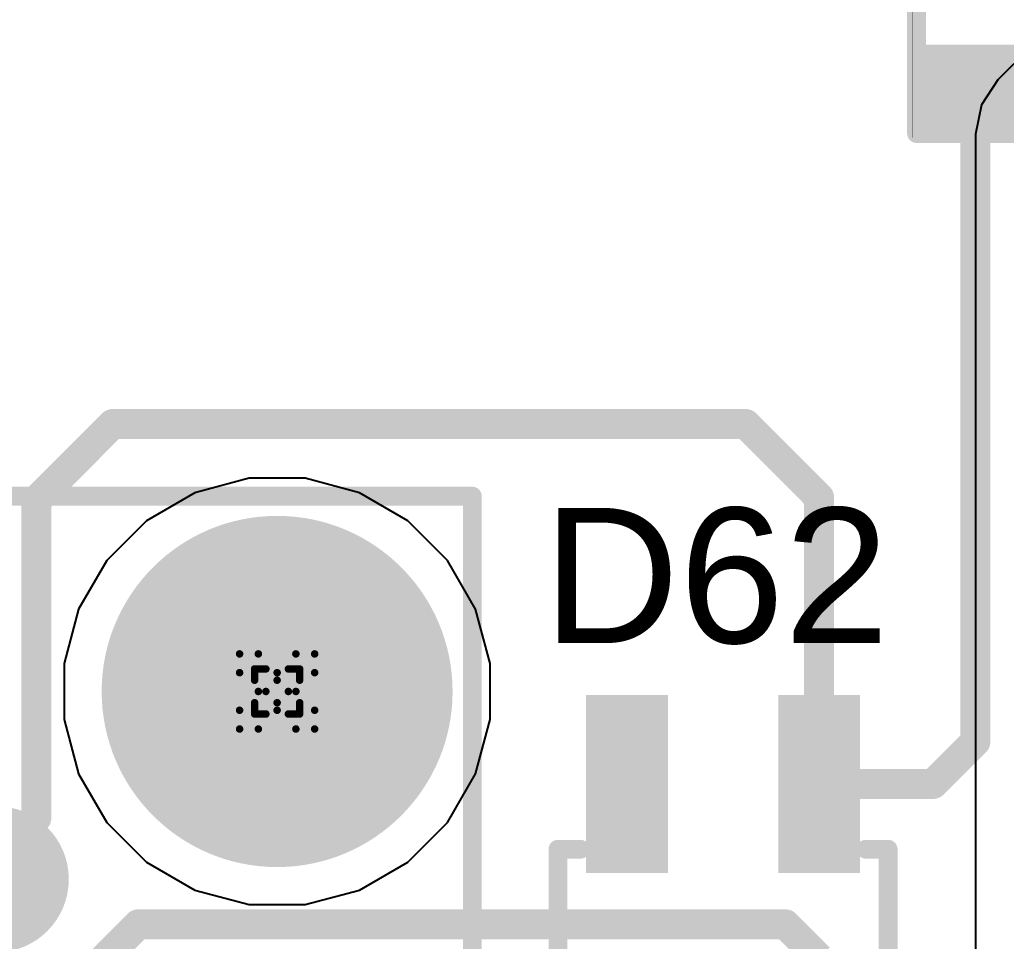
# Model space of a CAD drawing. Header units: inches. Extents: x 0 to 5379, y 0 to 5429.
# Drawn here: x 219.75 to 226.43, y 117.72 to 123.95 of the extents above; entities that cross this region are included whole.
import ezdxf

# ---------------------------------------------------------------- set-up
doc = ezdxf.new("R2010")
doc.units = ezdxf.units.IN
for name, color, linetype in [('Bottom Layer', 5, 'Continuous'), ('Bottom Solder', 6, 'Continuous'), ('Drill Drawing', 1, 'Continuous'), ('GND01', 16, 'Continuous'), ('GND02', 76, 'Continuous'), ('Pad Holes', 156, 'Continuous'), ('PWR', 156, 'Continuous'), ('SIG 01', 90, 'Continuous'), ('Top Layer', 1, 'Continuous'), ('Top Overlay', 2, 'Continuous'), ('Top Paste', 8, 'Continuous'), ('Top Solder', 216, 'Continuous')]:
    doc.layers.add(name, color=color, linetype=linetype)
doc.styles.add('Arial', font='', dxfattribs={"height": 0.2})
doc.styles.get('Arial').set_extended_font_data('Arial')

# ---------------------------------------------------------------- blocks, each defined once
blk = doc.blocks.new('R___0402_451')
at = {"layer": 'Top Layer'}
for points in [[(-0.6985, -0.3175), (-0.6985, 0.3175), (-0.2413, 0.3175), (-0.2413, -0.3175)], [(0.2413, -0.3175), (0.2413, 0.3175), (0.6985, 0.3175), (0.6985, -0.3175)]]:
    blk.add_hatch(color=1, dxfattribs=at).paths.add_polyline_path(points)
at = {"layer": 'Top Paste'}
for points in [[(-0.6985, -0.3175), (-0.6985, 0.3175), (-0.2413, 0.3175), (-0.2413, -0.3175)], [(0.2413, -0.3175), (0.2413, 0.3175), (0.6985, 0.3175), (0.6985, -0.3175)]]:
    blk.add_hatch(color=8, dxfattribs=at).paths.add_polyline_path(points)
at = {"layer": 'Top Solder'}
for points in [[(-0.7535, -0.3725), (-0.7535, 0.3725), (-0.1863, 0.3725), (-0.1863, -0.3725)], [(0.1863, -0.3725), (0.1863, 0.3725), (0.7535, 0.3725), (0.7535, -0.3725)]]:
    blk.add_hatch(color=216, dxfattribs=at).paths.add_polyline_path(points)
at = {"layer": 'Top Overlay'}
for points in [[(-0.7874, -0.4064, 0.127, 0.127, 0), (-0.7874, 0.4064, 0.127, 0.127, 0)], [(0.7874, 0.4064, 0.127, 0.127, 0), (-0.7874, 0.4064, 0.127, 0.127, 0)], [(0.7874, -0.4064, 0.127, 0.127, 0), (0.7874, 0.4064, 0.127, 0.127, 0)], [(0.7874, -0.4064, 0.127, 0.127, 0), (-0.7874, -0.4064, 0.127, 0.127, 0)], [(0.8128, -0.4318, 0.00323, 0.00323, 0), (-0.8128, -0.4318, 0.00323, 0.00323, 0)]]:
    blk.add_lwpolyline(points, format="xyseb", dxfattribs=at)
for points in [[(-0.8191, 0.4064, 0.0635, 0.0635, 1), (-0.7556, 0.4064, 0.0635, 0.0635, 1)], [(-0.8191, 0.4064, 0.0635, 0.0635, 1), (-0.7556, 0.4064, 0.0635, 0.0635, 1)], [(0.7556, 0.4064, 0.0635, 0.0635, 1), (0.8191, 0.4064, 0.0635, 0.0635, 1)], [(0.7556, 0.4064, 0.0635, 0.0635, 1), (0.8191, 0.4064, 0.0635, 0.0635, 1)], [(-0.8191, -0.4064, 0.0635, 0.0635, 1), (-0.7556, -0.4064, 0.0635, 0.0635, 1)], [(-0.8191, -0.4064, 0.0635, 0.0635, 1), (-0.7556, -0.4064, 0.0635, 0.0635, 1)], [(0.7556, -0.4064, 0.0635, 0.0635, 1), (0.8191, -0.4064, 0.0635, 0.0635, 1)], [(0.7556, -0.4064, 0.0635, 0.0635, 1), (0.8191, -0.4064, 0.0635, 0.0635, 1)], [(-0.8136, -0.4318, 0.00161, 0.00161, 1), (-0.812, -0.4318, 0.00161, 0.00161, 1)], [(0.812, -0.4318, 0.00161, 0.00161, 1), (0.8136, -0.4318, 0.00161, 0.00161, 1)]]:
    blk.add_lwpolyline(points, format="xyseb", close=True, dxfattribs=at)
blk = doc.blocks.new('TC2030_IDC__810')
at = {"layer": 'Bottom Solder'}
h = blk.add_hatch(color=6, dxfattribs=at)
edge = h.paths.add_edge_path()
edge.add_arc((-2.54, 2.54), 0.1016, 0, 360)
at = {"layer": 'Pad Holes'}
h = blk.add_hatch(color=7, dxfattribs=at)
edge = h.paths.add_edge_path()
edge.add_arc((-2.54, 2.54), 1.1875, 0, 360)
at = {"layer": 'Top Layer'}
h = blk.add_hatch(color=1, dxfattribs=at)
edge = h.paths.add_edge_path()
edge.add_arc((-1.27, 0.635), 0.3935, 0, 360)
at = {"layer": 'Top Paste'}
h = blk.add_hatch(color=8, dxfattribs=at)
edge = h.paths.add_edge_path()
edge.add_arc((-1.27, 0.635), 0.3935, 0, 360)
at = {"layer": 'Top Solder'}
h = blk.add_hatch(color=216, dxfattribs=at)
edge = h.paths.add_edge_path()
edge.add_arc((-2.54, 2.54), 0.1016, 0, 360)
h = blk.add_hatch(color=216, dxfattribs=at)
edge = h.paths.add_edge_path()
edge.add_arc((-1.27, 0.635), 0.4951, 0, 360)
at = {"layer": 'Top Overlay'}
for points in [[(3.2004, 3.8608, 0.127, 0.127, 0), (-3.8608, 3.8608, 0.127, 0.127, 0)], [(-3.8608, -3.8608, 0.127, 0.127, 0), (-3.8608, 3.8608, 0.127, 0.127, 0)]]:
    blk.add_lwpolyline(points, format="xyseb", dxfattribs=at)
blk.add_lwpolyline([(-3.89255, 3.8608, 0.0635, 0.0635, 1), (-3.82905, 3.8608, 0.0635, 0.0635, 1)], format="xyseb", close=True, dxfattribs=at)
blk.add_lwpolyline([(-3.89255, 3.8608, 0.0635, 0.0635, 1), (-3.82905, 3.8608, 0.0635, 0.0635, 1)], format="xyseb", close=True, dxfattribs=at)
blk = doc.blocks.new('SOT_323_5_874')
at = {"layer": 'Top Layer'}
for points in [[(-1.45, 0.825), (-0.45, 0.825), (-0.45, 0.475), (-1.45, 0.475)], [(0.45, 0.825), (1.45, 0.825), (1.45, 0.475), (0.45, 0.475)], [(-1.45, 0.175), (-0.45, 0.175), (-0.45, -0.175), (-1.45, -0.175)], [(-1.45, -0.475), (-0.45, -0.475), (-0.45, -0.825), (-1.45, -0.825)], [(0.45, -0.475), (1.45, -0.475), (1.45, -0.825), (0.45, -0.825)]]:
    blk.add_hatch(color=1, dxfattribs=at).paths.add_polyline_path(points)
at = {"layer": 'Top Paste'}
for points in [[(-1.45, 0.825), (-0.45, 0.825), (-0.45, 0.475), (-1.45, 0.475)], [(0.45, 0.825), (1.45, 0.825), (1.45, 0.475), (0.45, 0.475)], [(-1.45, 0.175), (-0.45, 0.175), (-0.45, -0.175), (-1.45, -0.175)], [(-1.45, -0.475), (-0.45, -0.475), (-0.45, -0.825), (-1.45, -0.825)], [(0.45, -0.475), (1.45, -0.475), (1.45, -0.825), (0.45, -0.825)]]:
    blk.add_hatch(color=8, dxfattribs=at).paths.add_polyline_path(points)
at = {"layer": 'Top Solder'}
for points in [[(-1.5516, 0.9266), (-0.3484, 0.9266), (-0.3484, 0.3734), (-1.5516, 0.3734)], [(0.3484, 0.9266), (1.5516, 0.9266), (1.5516, 0.3734), (0.3484, 0.3734)], [(-1.5516, 0.2766), (-0.3484, 0.2766), (-0.3484, -0.2766), (-1.5516, -0.2766)], [(-1.5516, -0.3734), (-0.3484, -0.3734), (-0.3484, -0.9266), (-1.5516, -0.9266)], [(0.3484, -0.3734), (1.5516, -0.3734), (1.5516, -0.9266), (0.3484, -0.9266)]]:
    blk.add_hatch(color=216, dxfattribs=at).paths.add_polyline_path(points)
at = {"layer": 'Top Overlay'}
for points in [[(-0.5842, 1.1176, 0.127, 0.127, 0), (0.508, 1.1176, 0.127, 0.127, 0)], [(-0.5842, 1.1176, 0.127, 0.127, 0), (-0.5842, 0.9652, 0.127, 0.127, 0)], [(0.508, 1.1176, 0.127, 0.127, 0), (0.508, 0.9652, 0.127, 0.127, 0)], [(-1.7272, 0.7874, 0.127, 0.127, 0), (-1.7272, 0.5334, 0.127, 0.127, 0)], [(-1.7272, 0.7874, 0.127, 0.127, 0), (-1.6002, 0.6604, 0.127, 0.127, 0)], [(-1.6002, 0.6604, 0.127, 0.127, 0), (-1.7272, 0.5334, 0.127, 0.127, 0)], [(-0.5842, -0.9652, 0.127, 0.127, 0), (-0.5842, -1.1176, 0.127, 0.127, 0)], [(0.508, -0.9652, 0.127, 0.127, 0), (0.508, -1.1176, 0.127, 0.127, 0)], [(-0.5842, -1.1176, 0.127, 0.127, 0), (0.508, -1.1176, 0.127, 0.127, 0)]]:
    blk.add_lwpolyline(points, format="xyseb", dxfattribs=at)
for points in [[(-0.6159, 1.1176, 0.0635, 0.0635, 1), (-0.5524, 1.1176, 0.0635, 0.0635, 1)], [(-0.6159, 1.1176, 0.0635, 0.0635, 1), (-0.5524, 1.1176, 0.0635, 0.0635, 1)], [(0.4763, 1.1176, 0.0635, 0.0635, 1), (0.5398, 1.1176, 0.0635, 0.0635, 1)], [(0.4763, 1.1176, 0.0635, 0.0635, 1), (0.5398, 1.1176, 0.0635, 0.0635, 1)], [(-0.6159, 0.9652, 0.0635, 0.0635, 1), (-0.5524, 0.9652, 0.0635, 0.0635, 1)], [(0.4763, 0.9652, 0.0635, 0.0635, 1), (0.5398, 0.9652, 0.0635, 0.0635, 1)], [(-1.759, 0.7874, 0.0635, 0.0635, 1), (-1.6954, 0.7874, 0.0635, 0.0635, 1)], [(-1.759, 0.7874, 0.0635, 0.0635, 1), (-1.6954, 0.7874, 0.0635, 0.0635, 1)], [(-1.632, 0.6604, 0.0635, 0.0635, 1), (-1.5684, 0.6604, 0.0635, 0.0635, 1)], [(-1.632, 0.6604, 0.0635, 0.0635, 1), (-1.5684, 0.6604, 0.0635, 0.0635, 1)], [(-1.759, 0.5334, 0.0635, 0.0635, 1), (-1.6954, 0.5334, 0.0635, 0.0635, 1)], [(-1.759, 0.5334, 0.0635, 0.0635, 1), (-1.6954, 0.5334, 0.0635, 0.0635, 1)], [(-0.6159, -0.9652, 0.0635, 0.0635, 1), (-0.5524, -0.9652, 0.0635, 0.0635, 1)], [(0.4763, -0.9652, 0.0635, 0.0635, 1), (0.5398, -0.9652, 0.0635, 0.0635, 1)], [(-0.6159, -1.1176, 0.0635, 0.0635, 1), (-0.5524, -1.1176, 0.0635, 0.0635, 1)], [(-0.6159, -1.1176, 0.0635, 0.0635, 1), (-0.5524, -1.1176, 0.0635, 0.0635, 1)], [(0.4763, -1.1176, 0.0635, 0.0635, 1), (0.5398, -1.1176, 0.0635, 0.0635, 1)], [(0.4763, -1.1176, 0.0635, 0.0635, 1), (0.5398, -1.1176, 0.0635, 0.0635, 1)]]:
    blk.add_lwpolyline(points, format="xyseb", close=True, dxfattribs=at)

msp = doc.modelspace()

# ---------------------------------------------------------------- linework, layer by layer
at = {"layer": 'Bottom Layer'}
for p, q in [((221.3027, 120.8498), (220.9361, 120.7515)), ((221.6823, 120.8498), (221.3027, 120.8498)), ((222.0489, 120.7515), (221.6823, 120.8498)), ((220.9361, 120.7515), (220.6074, 120.5618)), ((222.3776, 120.5618), (222.0489, 120.7515)), ((220.6074, 120.5618), (220.339, 120.2934)), ((222.646, 120.2934), (222.3776, 120.5618)), ((220.339, 120.2934), (220.1493, 119.9647)), ((222.8358, 119.9647), (222.646, 120.2934)), ((220.1493, 119.9647), (220.051, 119.598)), ((222.934, 119.598), (222.8358, 119.9647)), ((220.051, 119.598), (220.051, 119.2185)), ((222.934, 119.2185), (222.934, 119.598)), ((220.051, 119.2185), (220.1493, 118.8519)), ((222.8358, 118.8519), (222.934, 119.2185)), ((220.1493, 118.8519), (220.339, 118.5232)), ((222.646, 118.5232), (222.8358, 118.8519)), ((220.339, 118.5232), (220.6074, 118.2548)), ((222.3776, 118.2548), (222.646, 118.5232)), ((220.6074, 118.2548), (220.9361, 118.065)), ((222.0489, 118.065), (222.3776, 118.2548)), ((220.9361, 118.065), (221.3027, 117.9668)), ((221.6823, 117.9668), (222.0489, 118.065)), ((221.3027, 117.9668), (221.6823, 117.9668))]:
    msp.add_line(p, q, dxfattribs=at)
at = {"layer": 'Drill Drawing'}
for points in [[(221.2385, 119.5353, 0.0508, 0.0508, 0), (221.2385, 119.6623, 0.0508, 0.0508, 0)], [(221.2385, 119.6623, 0.0508, 0.0508, 0), (221.3655, 119.6623, 0.0508, 0.0508, 0)], [(221.3655, 119.6623, 0.0508, 0.0508, 0), (221.4925, 119.5353, 0.0508, 0.0508, 0)], [(221.4925, 119.5353, 0.0508, 0.0508, 0), (221.6195, 119.6623, 0.0508, 0.0508, 0)], [(221.6195, 119.6623, 0.0508, 0.0508, 0), (221.7465, 119.6623, 0.0508, 0.0508, 0)], [(221.7465, 119.5353, 0.0508, 0.0508, 0), (221.7465, 119.6623, 0.0508, 0.0508, 0)], [(221.3401, 119.4845, 0.0508, 0.0508, 0), (221.3401, 119.5607, 0.0508, 0.0508, 0)], [(221.3401, 119.5607, 0.0508, 0.0508, 0), (221.4163, 119.5607, 0.0508, 0.0508, 0)], [(221.4163, 119.5607, 0.0508, 0.0508, 0), (221.4925, 119.4845, 0.0508, 0.0508, 0)], [(221.4925, 119.4845, 0.0508, 0.0508, 0), (221.5687, 119.5607, 0.0508, 0.0508, 0)], [(221.5687, 119.5607, 0.0508, 0.0508, 0), (221.6449, 119.5607, 0.0508, 0.0508, 0)], [(221.6449, 119.4845, 0.0508, 0.0508, 0), (221.6449, 119.5607, 0.0508, 0.0508, 0)], [(221.2385, 119.5353, 0.0508, 0.0508, 0), (221.3655, 119.4083, 0.0508, 0.0508, 0)], [(221.3401, 119.4845, 0.0508, 0.0508, 0), (221.4163, 119.4083, 0.0508, 0.0508, 0)], [(221.5687, 119.4083, 0.0508, 0.0508, 0), (221.6449, 119.4845, 0.0508, 0.0508, 0)], [(221.6195, 119.4083, 0.0508, 0.0508, 0), (221.7465, 119.5353, 0.0508, 0.0508, 0)], [(221.2385, 119.2813, 0.0508, 0.0508, 0), (221.3655, 119.4083, 0.0508, 0.0508, 0)], [(221.3401, 119.3321, 0.0508, 0.0508, 0), (221.4163, 119.4083, 0.0508, 0.0508, 0)], [(221.5687, 119.4083, 0.0508, 0.0508, 0), (221.6449, 119.3321, 0.0508, 0.0508, 0)], [(221.6195, 119.4083, 0.0508, 0.0508, 0), (221.7465, 119.2813, 0.0508, 0.0508, 0)], [(221.3401, 119.2559, 0.0508, 0.0508, 0), (221.3401, 119.3321, 0.0508, 0.0508, 0)], [(221.4163, 119.2559, 0.0508, 0.0508, 0), (221.4925, 119.3321, 0.0508, 0.0508, 0)], [(221.4925, 119.3321, 0.0508, 0.0508, 0), (221.5687, 119.2559, 0.0508, 0.0508, 0)], [(221.6449, 119.2559, 0.0508, 0.0508, 0), (221.6449, 119.3321, 0.0508, 0.0508, 0)], [(221.2385, 119.1543, 0.0508, 0.0508, 0), (221.2385, 119.2813, 0.0508, 0.0508, 0)], [(221.3401, 119.2559, 0.0508, 0.0508, 0), (221.4163, 119.2559, 0.0508, 0.0508, 0)], [(221.3655, 119.1543, 0.0508, 0.0508, 0), (221.4925, 119.2813, 0.0508, 0.0508, 0)], [(221.4925, 119.2813, 0.0508, 0.0508, 0), (221.6195, 119.1543, 0.0508, 0.0508, 0)], [(221.5687, 119.2559, 0.0508, 0.0508, 0), (221.6449, 119.2559, 0.0508, 0.0508, 0)], [(221.7465, 119.1543, 0.0508, 0.0508, 0), (221.7465, 119.2813, 0.0508, 0.0508, 0)], [(221.2385, 119.1543, 0.0508, 0.0508, 0), (221.3655, 119.1543, 0.0508, 0.0508, 0)], [(221.6195, 119.1543, 0.0508, 0.0508, 0), (221.7465, 119.1543, 0.0508, 0.0508, 0)]]:
    msp.add_lwpolyline(points, format="xyseb", dxfattribs=at)
for points in [[(221.2258, 119.6623, 0.0254, 0.0254, 1), (221.2512, 119.6623, 0.0254, 0.0254, 1)], [(221.2258, 119.6623, 0.0254, 0.0254, 1), (221.2512, 119.6623, 0.0254, 0.0254, 1)], [(221.3528, 119.6623, 0.0254, 0.0254, 1), (221.3782, 119.6623, 0.0254, 0.0254, 1)], [(221.3528, 119.6623, 0.0254, 0.0254, 1), (221.3782, 119.6623, 0.0254, 0.0254, 1)], [(221.6068, 119.6623, 0.0254, 0.0254, 1), (221.6322, 119.6623, 0.0254, 0.0254, 1)], [(221.6068, 119.6623, 0.0254, 0.0254, 1), (221.6322, 119.6623, 0.0254, 0.0254, 1)], [(221.7338, 119.6623, 0.0254, 0.0254, 1), (221.7592, 119.6623, 0.0254, 0.0254, 1)], [(221.7338, 119.6623, 0.0254, 0.0254, 1), (221.7592, 119.6623, 0.0254, 0.0254, 1)], [(221.3274, 119.5607, 0.0254, 0.0254, 1), (221.3528, 119.5607, 0.0254, 0.0254, 1)], [(221.3274, 119.5607, 0.0254, 0.0254, 1), (221.3528, 119.5607, 0.0254, 0.0254, 1)], [(221.4036, 119.5607, 0.0254, 0.0254, 1), (221.429, 119.5607, 0.0254, 0.0254, 1)], [(221.4036, 119.5607, 0.0254, 0.0254, 1), (221.429, 119.5607, 0.0254, 0.0254, 1)], [(221.556, 119.5607, 0.0254, 0.0254, 1), (221.5814, 119.5607, 0.0254, 0.0254, 1)], [(221.556, 119.5607, 0.0254, 0.0254, 1), (221.5814, 119.5607, 0.0254, 0.0254, 1)], [(221.6322, 119.5607, 0.0254, 0.0254, 1), (221.6576, 119.5607, 0.0254, 0.0254, 1)], [(221.6322, 119.5607, 0.0254, 0.0254, 1), (221.6576, 119.5607, 0.0254, 0.0254, 1)], [(221.2258, 119.5353, 0.0254, 0.0254, 1), (221.2512, 119.5353, 0.0254, 0.0254, 1)], [(221.2258, 119.5353, 0.0254, 0.0254, 1), (221.2512, 119.5353, 0.0254, 0.0254, 1)], [(221.3274, 119.4845, 0.0254, 0.0254, 1), (221.3528, 119.4845, 0.0254, 0.0254, 1)], [(221.3274, 119.4845, 0.0254, 0.0254, 1), (221.3528, 119.4845, 0.0254, 0.0254, 1)], [(221.4798, 119.5353, 0.0254, 0.0254, 1), (221.5052, 119.5353, 0.0254, 0.0254, 1)], [(221.4798, 119.5353, 0.0254, 0.0254, 1), (221.5052, 119.5353, 0.0254, 0.0254, 1)], [(221.4798, 119.4845, 0.0254, 0.0254, 1), (221.5052, 119.4845, 0.0254, 0.0254, 1)], [(221.4798, 119.4845, 0.0254, 0.0254, 1), (221.5052, 119.4845, 0.0254, 0.0254, 1)], [(221.6322, 119.4845, 0.0254, 0.0254, 1), (221.6576, 119.4845, 0.0254, 0.0254, 1)], [(221.6322, 119.4845, 0.0254, 0.0254, 1), (221.6576, 119.4845, 0.0254, 0.0254, 1)], [(221.7338, 119.5353, 0.0254, 0.0254, 1), (221.7592, 119.5353, 0.0254, 0.0254, 1)], [(221.7338, 119.5353, 0.0254, 0.0254, 1), (221.7592, 119.5353, 0.0254, 0.0254, 1)], [(221.3528, 119.4083, 0.0254, 0.0254, 1), (221.3782, 119.4083, 0.0254, 0.0254, 1)], [(221.3528, 119.4083, 0.0254, 0.0254, 1), (221.3782, 119.4083, 0.0254, 0.0254, 1)], [(221.4036, 119.4083, 0.0254, 0.0254, 1), (221.429, 119.4083, 0.0254, 0.0254, 1)], [(221.4036, 119.4083, 0.0254, 0.0254, 1), (221.429, 119.4083, 0.0254, 0.0254, 1)], [(221.556, 119.4083, 0.0254, 0.0254, 1), (221.5814, 119.4083, 0.0254, 0.0254, 1)], [(221.556, 119.4083, 0.0254, 0.0254, 1), (221.5814, 119.4083, 0.0254, 0.0254, 1)], [(221.6068, 119.4083, 0.0254, 0.0254, 1), (221.6322, 119.4083, 0.0254, 0.0254, 1)], [(221.6068, 119.4083, 0.0254, 0.0254, 1), (221.6322, 119.4083, 0.0254, 0.0254, 1)], [(221.3274, 119.3321, 0.0254, 0.0254, 1), (221.3528, 119.3321, 0.0254, 0.0254, 1)], [(221.3274, 119.3321, 0.0254, 0.0254, 1), (221.3528, 119.3321, 0.0254, 0.0254, 1)], [(221.4798, 119.3321, 0.0254, 0.0254, 1), (221.5052, 119.3321, 0.0254, 0.0254, 1)], [(221.4798, 119.3321, 0.0254, 0.0254, 1), (221.5052, 119.3321, 0.0254, 0.0254, 1)], [(221.6322, 119.3321, 0.0254, 0.0254, 1), (221.6576, 119.3321, 0.0254, 0.0254, 1)], [(221.6322, 119.3321, 0.0254, 0.0254, 1), (221.6576, 119.3321, 0.0254, 0.0254, 1)], [(221.2258, 119.2813, 0.0254, 0.0254, 1), (221.2512, 119.2813, 0.0254, 0.0254, 1)], [(221.2258, 119.2813, 0.0254, 0.0254, 1), (221.2512, 119.2813, 0.0254, 0.0254, 1)], [(221.3274, 119.2559, 0.0254, 0.0254, 1), (221.3528, 119.2559, 0.0254, 0.0254, 1)], [(221.3274, 119.2559, 0.0254, 0.0254, 1), (221.3528, 119.2559, 0.0254, 0.0254, 1)], [(221.4036, 119.2559, 0.0254, 0.0254, 1), (221.429, 119.2559, 0.0254, 0.0254, 1)], [(221.4036, 119.2559, 0.0254, 0.0254, 1), (221.429, 119.2559, 0.0254, 0.0254, 1)], [(221.4798, 119.2813, 0.0254, 0.0254, 1), (221.5052, 119.2813, 0.0254, 0.0254, 1)], [(221.4798, 119.2813, 0.0254, 0.0254, 1), (221.5052, 119.2813, 0.0254, 0.0254, 1)], [(221.556, 119.2559, 0.0254, 0.0254, 1), (221.5814, 119.2559, 0.0254, 0.0254, 1)], [(221.556, 119.2559, 0.0254, 0.0254, 1), (221.5814, 119.2559, 0.0254, 0.0254, 1)], [(221.6322, 119.2559, 0.0254, 0.0254, 1), (221.6576, 119.2559, 0.0254, 0.0254, 1)], [(221.6322, 119.2559, 0.0254, 0.0254, 1), (221.6576, 119.2559, 0.0254, 0.0254, 1)], [(221.7338, 119.2813, 0.0254, 0.0254, 1), (221.7592, 119.2813, 0.0254, 0.0254, 1)], [(221.7338, 119.2813, 0.0254, 0.0254, 1), (221.7592, 119.2813, 0.0254, 0.0254, 1)], [(221.2258, 119.1543, 0.0254, 0.0254, 1), (221.2512, 119.1543, 0.0254, 0.0254, 1)], [(221.2258, 119.1543, 0.0254, 0.0254, 1), (221.2512, 119.1543, 0.0254, 0.0254, 1)], [(221.3528, 119.1543, 0.0254, 0.0254, 1), (221.3782, 119.1543, 0.0254, 0.0254, 1)], [(221.3528, 119.1543, 0.0254, 0.0254, 1), (221.3782, 119.1543, 0.0254, 0.0254, 1)], [(221.6068, 119.1543, 0.0254, 0.0254, 1), (221.6322, 119.1543, 0.0254, 0.0254, 1)], [(221.6068, 119.1543, 0.0254, 0.0254, 1), (221.6322, 119.1543, 0.0254, 0.0254, 1)], [(221.7338, 119.1543, 0.0254, 0.0254, 1), (221.7592, 119.1543, 0.0254, 0.0254, 1)], [(221.7338, 119.1543, 0.0254, 0.0254, 1), (221.7592, 119.1543, 0.0254, 0.0254, 1)]]:
    msp.add_lwpolyline(points, format="xyseb", close=True, dxfattribs=at)
at = {"layer": 'GND01'}
for p, q in [((221.3027, 120.8498), (220.9361, 120.7515)), ((221.6823, 120.8498), (221.3027, 120.8498)), ((222.0489, 120.7515), (221.6823, 120.8498)), ((220.9361, 120.7515), (220.6074, 120.5618)), ((222.3776, 120.5618), (222.0489, 120.7515)), ((220.6074, 120.5618), (220.339, 120.2934)), ((222.646, 120.2934), (222.3776, 120.5618)), ((220.339, 120.2934), (220.1493, 119.9647)), ((222.8358, 119.9647), (222.646, 120.2934)), ((220.1493, 119.9647), (220.051, 119.598)), ((222.934, 119.598), (222.8358, 119.9647)), ((220.051, 119.598), (220.051, 119.2185)), ((222.934, 119.2185), (222.934, 119.598)), ((220.051, 119.2185), (220.1493, 118.8519)), ((222.8358, 118.8519), (222.934, 119.2185)), ((220.1493, 118.8519), (220.339, 118.5232)), ((222.646, 118.5232), (222.8358, 118.8519)), ((220.339, 118.5232), (220.6074, 118.2548)), ((222.3776, 118.2548), (222.646, 118.5232)), ((220.6074, 118.2548), (220.9361, 118.065)), ((222.0489, 118.065), (222.3776, 118.2548)), ((220.9361, 118.065), (221.3027, 117.9668)), ((221.6823, 117.9668), (222.0489, 118.065)), ((221.3027, 117.9668), (221.6823, 117.9668))]:
    msp.add_line(p, q, dxfattribs=at)
at = {"layer": 'GND02'}
for p, q in [((221.3027, 120.8498), (220.9361, 120.7515)), ((221.6823, 120.8498), (221.3027, 120.8498)), ((222.0489, 120.7515), (221.6823, 120.8498)), ((220.9361, 120.7515), (220.6074, 120.5618)), ((222.3776, 120.5618), (222.0489, 120.7515)), ((220.6074, 120.5618), (220.339, 120.2934)), ((222.646, 120.2934), (222.3776, 120.5618)), ((220.339, 120.2934), (220.1493, 119.9647)), ((222.8358, 119.9647), (222.646, 120.2934)), ((220.1493, 119.9647), (220.051, 119.598)), ((222.934, 119.598), (222.8358, 119.9647)), ((220.051, 119.598), (220.051, 119.2185)), ((222.934, 119.2185), (222.934, 119.598)), ((220.051, 119.2185), (220.1493, 118.8519)), ((222.8358, 118.8519), (222.934, 119.2185)), ((220.1493, 118.8519), (220.339, 118.5232)), ((222.646, 118.5232), (222.8358, 118.8519)), ((220.339, 118.5232), (220.6074, 118.2548)), ((222.3776, 118.2548), (222.646, 118.5232)), ((220.6074, 118.2548), (220.9361, 118.065)), ((222.0489, 118.065), (222.3776, 118.2548)), ((220.9361, 118.065), (221.3027, 117.9668)), ((221.6823, 117.9668), (222.0489, 118.065)), ((221.3027, 117.9668), (221.6823, 117.9668))]:
    msp.add_line(p, q, dxfattribs=at)
at = {"layer": 'PWR'}
for p, q in [((221.3027, 120.8498), (220.9361, 120.7515)), ((221.6823, 120.8498), (221.3027, 120.8498)), ((222.0489, 120.7515), (221.6823, 120.8498)), ((220.9361, 120.7515), (220.6074, 120.5618)), ((222.3776, 120.5618), (222.0489, 120.7515)), ((220.6074, 120.5618), (220.339, 120.2934)), ((222.646, 120.2934), (222.3776, 120.5618)), ((220.339, 120.2934), (220.1493, 119.9647)), ((222.8358, 119.9647), (222.646, 120.2934)), ((220.1493, 119.9647), (220.051, 119.598)), ((222.934, 119.598), (222.8358, 119.9647)), ((220.051, 119.598), (220.051, 119.2185)), ((222.934, 119.2185), (222.934, 119.598)), ((220.051, 119.2185), (220.1493, 118.8519)), ((222.8358, 118.8519), (222.934, 119.2185)), ((220.1493, 118.8519), (220.339, 118.5232)), ((222.646, 118.5232), (222.8358, 118.8519)), ((220.339, 118.5232), (220.6074, 118.2548)), ((222.3776, 118.2548), (222.646, 118.5232)), ((220.6074, 118.2548), (220.9361, 118.065)), ((222.0489, 118.065), (222.3776, 118.2548)), ((220.9361, 118.065), (221.3027, 117.9668)), ((221.6823, 117.9668), (222.0489, 118.065)), ((221.3027, 117.9668), (221.6823, 117.9668))]:
    msp.add_line(p, q, dxfattribs=at)
at = {"layer": 'SIG 01'}
for p, q in [((226.7728, 123.9461), (226.3707, 123.544)), ((226.3707, 123.544), (226.2584, 123.3759)), ((226.2584, 123.3759), (226.219, 123.1777)), ((226.219, 123.1777), (226.219, 117.6404)), ((221.3027, 120.8498), (220.9361, 120.7515)), ((221.6823, 120.8498), (221.3027, 120.8498)), ((222.0489, 120.7515), (221.6823, 120.8498)), ((220.9361, 120.7515), (220.6074, 120.5618)), ((222.3776, 120.5618), (222.0489, 120.7515)), ((220.6074, 120.5618), (220.339, 120.2934)), ((222.646, 120.2934), (222.3776, 120.5618)), ((220.339, 120.2934), (220.1493, 119.9647)), ((222.8358, 119.9647), (222.646, 120.2934)), ((220.1493, 119.9647), (220.051, 119.598)), ((222.934, 119.598), (222.8358, 119.9647)), ((220.051, 119.598), (220.051, 119.2185)), ((222.934, 119.2185), (222.934, 119.598)), ((220.051, 119.2185), (220.1493, 118.8519)), ((222.8358, 118.8519), (222.934, 119.2185)), ((220.1493, 118.8519), (220.339, 118.5232)), ((222.646, 118.5232), (222.8358, 118.8519)), ((220.339, 118.5232), (220.6074, 118.2548)), ((222.3776, 118.2548), (222.646, 118.5232)), ((220.6074, 118.2548), (220.9361, 118.065)), ((222.0489, 118.065), (222.3776, 118.2548)), ((220.9361, 118.065), (221.3027, 117.9668)), ((221.6823, 117.9668), (222.0489, 118.065)), ((221.3027, 117.9668), (221.6823, 117.9668))]:
    msp.add_line(p, q, dxfattribs=at)
at = {"layer": 'Top Layer'}
for points in [[(226.2181, 119.0694, 0.2032, 0.2032, 0), (226.2181, 123.4988, 0.2032, 0.2032, 0)], [(219.8627, 120.6999, 0.2032, 0.2032, 0), (220.3797, 121.2168, 0.2032, 0.2032, 0)], [(220.3797, 121.2168, 0.2032, 0.2032, 0), (224.6634, 121.2168, 0.2032, 0.2032, 0)], [(224.6634, 121.2168, 0.2032, 0.2032, 0), (225.1603, 120.7199, 0.2032, 0.2032, 0)], [(219.8627, 118.5536, 0.2032, 0.2032, 0), (219.8627, 120.6999, 0.2032, 0.2032, 0)], [(225.1603, 118.7833, 0.2032, 0.2032, 0), (225.1603, 120.7199, 0.2032, 0.2032, 0)], [(225.9319, 118.7833, 0.2032, 0.2032, 0), (226.2181, 119.0694, 0.2032, 0.2032, 0)], [(225.1603, 118.7833, 0.2032, 0.2032, 0), (225.9319, 118.7833, 0.2032, 0.2032, 0)], [(219.5875, 118.2783, 0.2032, 0.2032, 0), (219.8627, 118.5536, 0.2032, 0.2032, 0)], [(219.5875, 116.8683, 0.2032, 0.2032, 0), (220.5525, 117.8333, 0.2032, 0.2032, 0)], [(220.5525, 117.8333, 0.2032, 0.2032, 0), (224.9319, 117.8333, 0.2032, 0.2032, 0)], [(224.9319, 117.8333, 0.2032, 0.2032, 0), (225.1603, 117.6048, 0.2032, 0.2032, 0)]]:
    msp.add_lwpolyline(points, format="xyseb", dxfattribs=at)
for points in [[(226.1673, 123.4988, 0.1016, 0.1016, 1), (226.2689, 123.4988, 0.1016, 0.1016, 1)], [(220.3289, 121.2168, 0.1016, 0.1016, 1), (220.4305, 121.2168, 0.1016, 0.1016, 1)], [(220.3289, 121.2168, 0.1016, 0.1016, 1), (220.4305, 121.2168, 0.1016, 0.1016, 1)], [(224.6126, 121.2168, 0.1016, 0.1016, 1), (224.7142, 121.2168, 0.1016, 0.1016, 1)], [(224.6126, 121.2168, 0.1016, 0.1016, 1), (224.7142, 121.2168, 0.1016, 0.1016, 1)], [(219.8119, 120.6999, 0.1016, 0.1016, 1), (219.9135, 120.6999, 0.1016, 0.1016, 1)], [(219.8119, 120.6999, 0.1016, 0.1016, 1), (219.9135, 120.6999, 0.1016, 0.1016, 1)], [(225.1095, 120.7199, 0.1016, 0.1016, 1), (225.2111, 120.7199, 0.1016, 0.1016, 1)], [(225.1095, 120.7199, 0.1016, 0.1016, 1), (225.2111, 120.7199, 0.1016, 0.1016, 1)], [(226.1673, 119.0694, 0.1016, 0.1016, 1), (226.2689, 119.0694, 0.1016, 0.1016, 1)], [(226.1673, 119.0694, 0.1016, 0.1016, 1), (226.2689, 119.0694, 0.1016, 0.1016, 1)], [(225.1095, 118.7833, 0.1016, 0.1016, 1), (225.2111, 118.7833, 0.1016, 0.1016, 1)], [(225.1095, 118.7833, 0.1016, 0.1016, 1), (225.2111, 118.7833, 0.1016, 0.1016, 1)], [(225.8811, 118.7833, 0.1016, 0.1016, 1), (225.9827, 118.7833, 0.1016, 0.1016, 1)], [(225.8811, 118.7833, 0.1016, 0.1016, 1), (225.9827, 118.7833, 0.1016, 0.1016, 1)], [(219.8119, 118.5536, 0.1016, 0.1016, 1), (219.9135, 118.5536, 0.1016, 0.1016, 1)], [(219.8119, 118.5536, 0.1016, 0.1016, 1), (219.9135, 118.5536, 0.1016, 0.1016, 1)], [(220.5017, 117.8333, 0.1016, 0.1016, 1), (220.6033, 117.8333, 0.1016, 0.1016, 1)], [(220.5017, 117.8333, 0.1016, 0.1016, 1), (220.6033, 117.8333, 0.1016, 0.1016, 1)], [(224.8811, 117.8333, 0.1016, 0.1016, 1), (224.9827, 117.8333, 0.1016, 0.1016, 1)], [(224.8811, 117.8333, 0.1016, 0.1016, 1), (224.9827, 117.8333, 0.1016, 0.1016, 1)]]:
    msp.add_lwpolyline(points, format="xyseb", close=True, dxfattribs=at)

# ---------------------------------------------------------------- block references
for name, p, rotation in [('R___0402_451', (226.2261, 123.9687), 270), ('TC2030_IDC__810', (218.9525, 116.8683), 270), ('SOT_323_5_874', (224.5103, 117.8333), 90)]:
    msp.add_blockref(name, p, dxfattribs=dict(rotation=rotation))

# ---------------------------------------------------------------- texts
at = {"layer": 'Top Overlay', "style": 'Arial'}
msp.add_text('D62', height=0.9144, dxfattribs=at).set_placement((223.2915, 119.7357))

doc.saveas('drawing.dxf')
